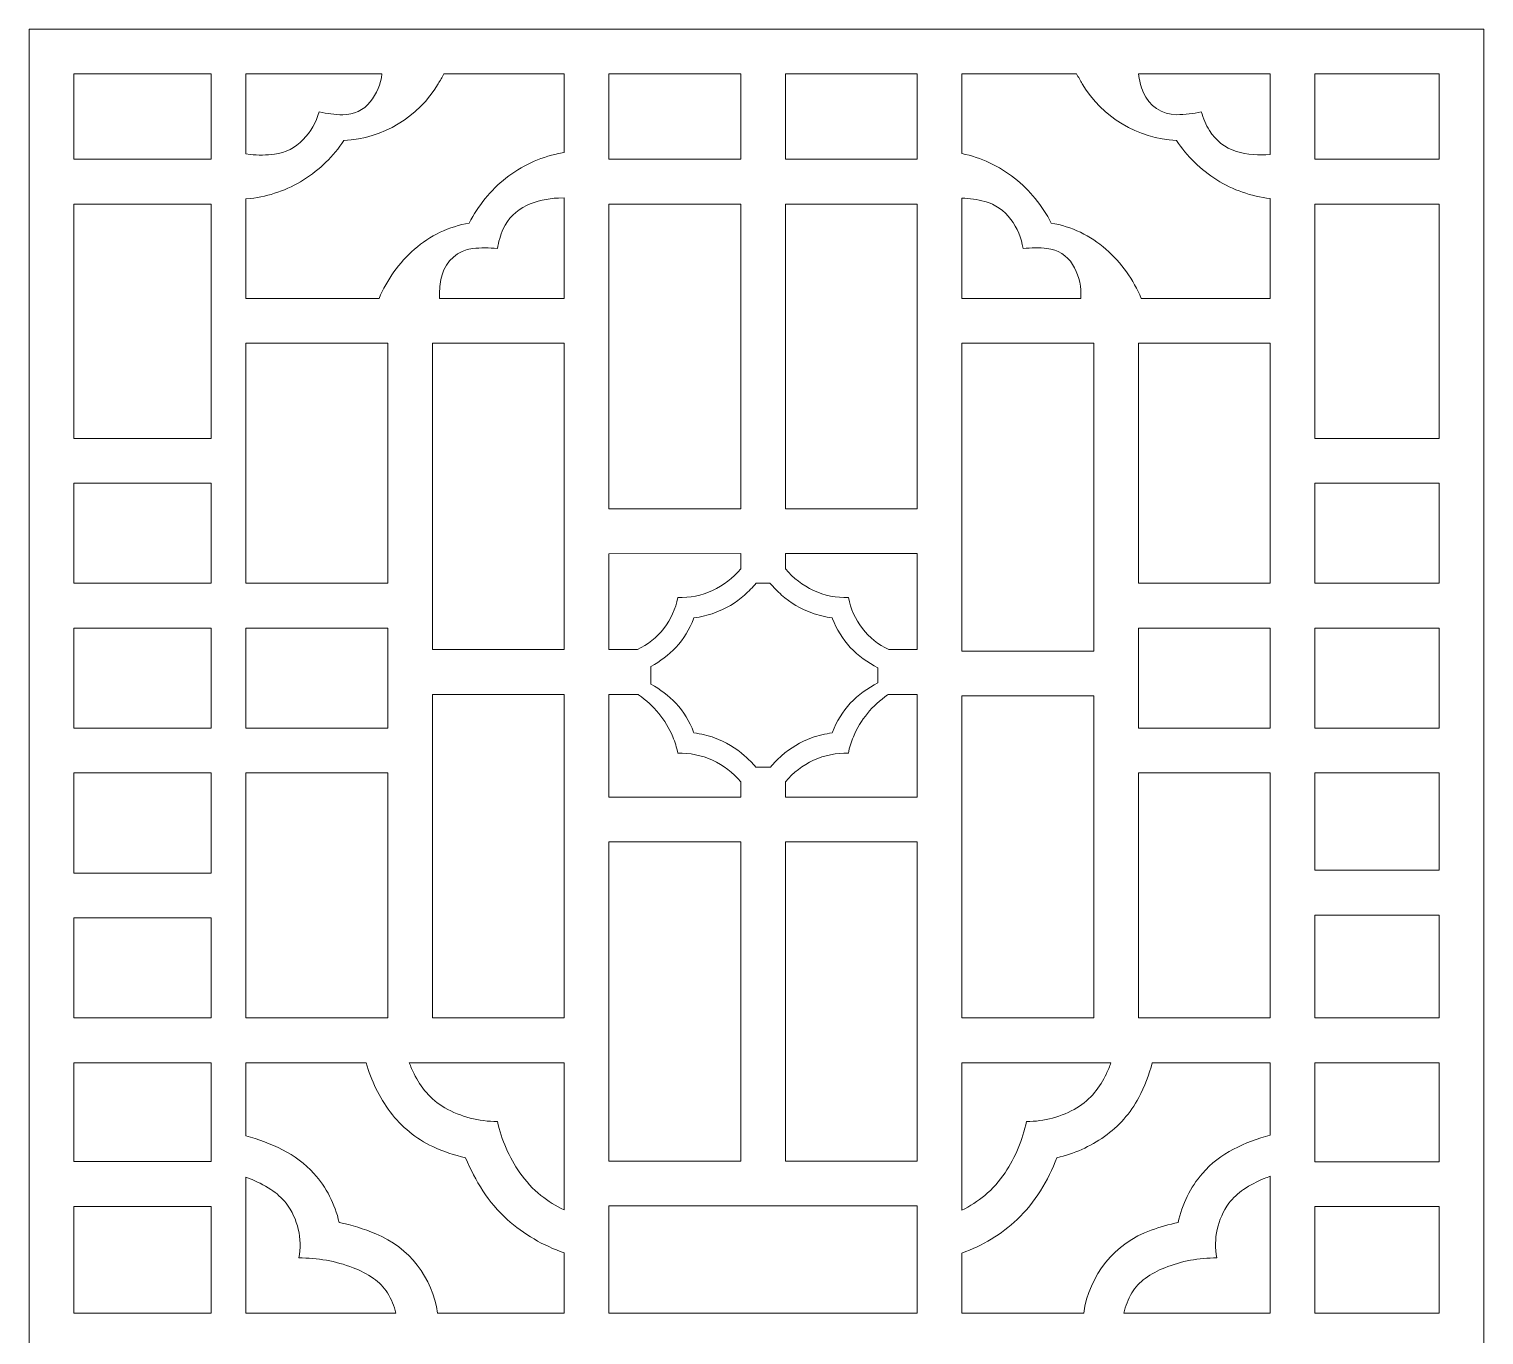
# Model space of a CAD drawing. Header units: centimetres. Extents: x -9.7 to 8.8, y -8.6 to 11.9.
# Drawn here: x -9.67 to -1.11, y 4.18 to 11.87 of the extents above; entities that cross this region are included whole.
import ezdxf

# ---------------------------------------------------------------- set-up
doc = ezdxf.new("R2010")
doc.units = ezdxf.units.CM
doc.header["$MEASUREMENT"] = 0
doc.layers.add('layer 1', color=7, linetype='Continuous')

msp = doc.modelspace()

# ---------------------------------------------------------------- linework, layer by layer
at = {"layer": 'layer 1', "lineweight": 9}
for points, knots in [([(-1.10517, 11.86678), (-1.10517, 11.86678), (-9.67006, 11.86678), (-9.67006, 11.86678), (-9.67006, 11.86678), (-9.67006, 11.86678), (-9.67006, -8.57544), (-9.67006, -8.57544), (-9.67006, -8.57544), (-9.67006, -8.57544), (-1.10517, -8.57544), (-1.10517, -8.57544), (-1.10517, -8.57544), (-1.10517, -8.57544), (-1.10517, 11.86678), (-1.10517, 11.86678)], [0, 0, 0, 0, 0.2, 0.2, 0.2, 0.2, 0.4, 0.4, 0.4, 0.4, 0.6, 0.6, 0.6, 0.6, 1, 1, 1, 1]), ([(-9.40643, 11.1007), (-9.40643, 11.1007), (-9.40643, 11.60313), (-9.40643, 11.60313), (-9.40643, 11.60313), (-9.40643, 11.60313), (-8.59777, 11.60313), (-8.59777, 11.60313), (-8.59777, 11.60313), (-8.59777, 11.60313), (-8.59777, 11.1007), (-8.59777, 11.1007), (-8.59777, 11.1007), (-8.59777, 11.1007), (-9.40643, 11.1007), (-9.40643, 11.1007)], [0, 0, 0, 0, 0.2, 0.2, 0.2, 0.2, 0.4, 0.4, 0.4, 0.4, 0.6, 0.6, 0.6, 0.6, 1, 1, 1, 1]), ([(-6.55345, 11.13399), (-6.55345, 11.13399), (-6.51968, 11.14109), (-6.51968, 11.14109), (-6.51968, 11.14109), (-6.51968, 11.14109), (-6.51968, 11.60315), (-6.51968, 11.60315), (-6.51968, 11.60315), (-6.51968, 11.60315), (-7.22819, 11.60313), (-7.22819, 11.60313), (-7.22819, 11.60313), (-7.23898, 11.58324), (-7.25018, 11.56356), (-7.26177, 11.54412), (-7.26177, 11.54412), (-7.37904, 11.34738), (-7.58735, 11.22248), (-7.81614, 11.21154), (-7.81614, 11.21154), (-7.87804, 11.11812), (-7.95913, 11.0389), (-8.05396, 10.97917), (-8.05396, 10.97917), (-8.14894, 10.91936), (-8.25632, 10.88191), (-8.3679, 10.86967), (-8.3679, 10.86967), (-8.3679, 10.86967), (-8.3939, 10.86681), (-8.3939, 10.86681), (-8.3939, 10.86681), (-8.3939, 10.86681), (-8.3939, 10.28064), (-8.3939, 10.28064), (-8.3939, 10.28064), (-8.3939, 10.28064), (-7.60933, 10.28064), (-7.60933, 10.28064), (-7.60933, 10.28064), (-7.56306, 10.3921), (-7.49181, 10.49152), (-7.40114, 10.57117), (-7.40114, 10.57117), (-7.30991, 10.65131), (-7.19811, 10.70447), (-7.07839, 10.72471), (-7.07839, 10.72471), (-7.02671, 10.82761), (-6.95304, 10.91794), (-6.86265, 10.98929), (-6.86265, 10.98929), (-6.77215, 11.06073), (-6.66628, 11.11026), (-6.55345, 11.13399)], [0, 0, 0, 0, 0.0666667, 0.0666667, 0.0666667, 0.0666667, 0.1333333, 0.1333333, 0.1333333, 0.1333333, 0.2, 0.2, 0.2, 0.2, 0.2666667, 0.2666667, 0.2666667, 0.2666667, 0.3333333, 0.3333333, 0.3333333, 0.3333333, 0.4, 0.4, 0.4, 0.4, 0.4666667, 0.4666667, 0.4666667, 0.4666667, 0.5333333, 0.5333333, 0.5333333, 0.5333333, 0.6, 0.6, 0.6, 0.6, 0.6666667, 0.6666667, 0.6666667, 0.6666667, 0.7333333, 0.7333333, 0.7333333, 0.7333333, 0.8, 0.8, 0.8, 0.8, 0.8666667, 0.8666667, 0.8666667, 0.8666667, 1, 1, 1, 1]), ([(-7.59249, 11.60315), (-7.59995, 11.54308), (-7.62384, 11.48621), (-7.66149, 11.43882), (-7.66149, 11.43882), (-7.70043, 11.3898), (-7.75997, 11.36161), (-7.82256, 11.36251), (-7.82256, 11.36251), (-7.86961, 11.36319), (-7.91644, 11.36908), (-7.96219, 11.38007), (-7.96219, 11.38007), (-7.98001, 11.31853), (-8.01247, 11.26218), (-8.05674, 11.21588), (-8.05674, 11.21588), (-8.10166, 11.1689), (-8.16134, 11.1387), (-8.2258, 11.13031), (-8.2258, 11.13031), (-8.27294, 11.12418), (-8.32067, 11.1238), (-8.3679, 11.12916), (-8.3679, 11.12916), (-8.3679, 11.12916), (-8.3939, 11.1321), (-8.3939, 11.1321), (-8.3939, 11.1321), (-8.3939, 11.1321), (-8.3939, 11.60313), (-8.3939, 11.60313), (-8.3939, 11.60313), (-8.3939, 11.60313), (-7.59249, 11.60313), (-7.59249, 11.60313)], [0, 0, 0, 0, 0.1, 0.1, 0.1, 0.1, 0.2, 0.2, 0.2, 0.2, 0.3, 0.3, 0.3, 0.3, 0.4, 0.4, 0.4, 0.4, 0.5, 0.5, 0.5, 0.5, 0.6, 0.6, 0.6, 0.6, 0.7, 0.7, 0.7, 0.7, 0.8, 0.8, 0.8, 0.8, 1, 1, 1, 1]), ([(-5.48062, 11.60315), (-5.48062, 11.60315), (-6.25603, 11.60313), (-6.25603, 11.60313), (-6.25603, 11.60313), (-6.25603, 11.60313), (-6.25603, 11.1007), (-6.25603, 11.1007), (-6.25603, 11.1007), (-6.25603, 11.1007), (-5.48062, 11.1007), (-5.48062, 11.1007), (-5.48062, 11.1007), (-5.48062, 11.1007), (-5.48062, 11.60313), (-5.48062, 11.60313)], [0, 0, 0, 0, 0.2, 0.2, 0.2, 0.2, 0.4, 0.4, 0.4, 0.4, 0.6, 0.6, 0.6, 0.6, 1, 1, 1, 1]), ([(-5.2173, 11.60315), (-5.2173, 11.60315), (-5.21699, 11.1007), (-5.21699, 11.1007), (-5.21699, 11.1007), (-5.21699, 11.1007), (-4.44158, 11.1007), (-4.44158, 11.1007), (-4.44158, 11.1007), (-4.44158, 11.1007), (-4.44158, 11.60313), (-4.44158, 11.60313), (-4.44158, 11.60313), (-4.44158, 11.60313), (-5.21729, 11.60313), (-5.21729, 11.60313)], [0, 0, 0, 0, 0.2, 0.2, 0.2, 0.2, 0.4, 0.4, 0.4, 0.4, 0.6, 0.6, 0.6, 0.6, 1, 1, 1, 1]), ([(-3.5032, 11.60313), (-3.49242, 11.58326), (-3.48124, 11.56361), (-3.46967, 11.5442), (-3.46967, 11.5442), (-3.35225, 11.34731), (-3.14422, 11.2224), (-2.91524, 11.21154), (-2.91524, 11.21154), (-2.85332, 11.11809), (-2.77229, 11.0389), (-2.67743, 10.97917), (-2.67743, 10.97917), (-2.58241, 10.91934), (-2.47509, 10.8819), (-2.36348, 10.86967), (-2.36348, 10.86967), (-2.36348, 10.86967), (-2.36348, 10.28064), (-2.36348, 10.28064), (-2.36348, 10.28064), (-2.36348, 10.28064), (-3.12206, 10.28064), (-3.12206, 10.28064), (-3.12206, 10.28064), (-3.16834, 10.39214), (-3.23954, 10.4915), (-3.33024, 10.57117), (-3.33024, 10.57117), (-3.4215, 10.65133), (-3.53322, 10.70448), (-3.65299, 10.72471), (-3.65299, 10.72471), (-3.70469, 10.82763), (-3.77832, 10.91792), (-3.86873, 10.98928), (-3.86873, 10.98928), (-3.95927, 11.06074), (-4.06506, 11.11026), (-4.17794, 11.13399), (-4.17794, 11.13399), (-4.17794, 11.13399), (-4.17794, 11.60313), (-4.17794, 11.60313), (-4.17794, 11.60313), (-4.17794, 11.60313), (-3.5032, 11.60313), (-3.5032, 11.60313)], [0, 0, 0, 0, 0.0769231, 0.0769231, 0.0769231, 0.0769231, 0.1538462, 0.1538462, 0.1538462, 0.1538462, 0.2307692, 0.2307692, 0.2307692, 0.2307692, 0.3076923, 0.3076923, 0.3076923, 0.3076923, 0.3846154, 0.3846154, 0.3846154, 0.3846154, 0.4615385, 0.4615385, 0.4615385, 0.4615385, 0.5384615, 0.5384615, 0.5384615, 0.5384615, 0.6153846, 0.6153846, 0.6153846, 0.6153846, 0.6923077, 0.6923077, 0.6923077, 0.6923077, 0.7692308, 0.7692308, 0.7692308, 0.7692308, 0.8461538, 0.8461538, 0.8461538, 0.8461538, 1, 1, 1, 1]), ([(-3.13889, 11.60315), (-3.13889, 11.60315), (-2.36348, 11.60313), (-2.36348, 11.60313), (-2.36348, 11.60313), (-2.36348, 11.60313), (-2.36348, 11.12916), (-2.36348, 11.12916), (-2.36348, 11.12916), (-2.43038, 11.12156), (-2.49815, 11.12768), (-2.56263, 11.14712), (-2.56263, 11.14712), (-2.62861, 11.16701), (-2.68493, 11.21066), (-2.72069, 11.26958), (-2.72069, 11.26958), (-2.74164, 11.30412), (-2.75795, 11.34128), (-2.76919, 11.38007), (-2.76919, 11.38007), (-2.81646, 11.36872), (-2.86489, 11.3629), (-2.91349, 11.36275), (-2.91349, 11.36275), (-3, 11.36244), (-3.07806, 11.41483), (-3.11068, 11.49495), (-3.11068, 11.49495), (-3.12478, 11.52962), (-3.13427, 11.566), (-3.13889, 11.60315)], [0, 0, 0, 0, 0.1111111, 0.1111111, 0.1111111, 0.1111111, 0.2222222, 0.2222222, 0.2222222, 0.2222222, 0.3333333, 0.3333333, 0.3333333, 0.3333333, 0.4444444, 0.4444444, 0.4444444, 0.4444444, 0.5555556, 0.5555556, 0.5555556, 0.5555556, 0.6666667, 0.6666667, 0.6666667, 0.6666667, 0.7777778, 0.7777778, 0.7777778, 0.7777778, 1, 1, 1, 1]), ([(-1.36881, 11.60315), (-1.36881, 11.60315), (-2.09983, 11.60313), (-2.09983, 11.60313), (-2.09983, 11.60313), (-2.09983, 11.60313), (-2.09983, 11.1007), (-2.09983, 11.1007), (-2.09983, 11.1007), (-2.09983, 11.1007), (-1.36881, 11.1007), (-1.36881, 11.1007), (-1.36881, 11.1007), (-1.36881, 11.1007), (-1.36881, 11.60313), (-1.36881, 11.60313)], [0, 0, 0, 0, 0.2, 0.2, 0.2, 0.2, 0.4, 0.4, 0.4, 0.4, 0.6, 0.6, 0.6, 0.6, 1, 1, 1, 1]), ([(-9.40643, 9.45688), (-9.40643, 9.45688), (-9.40643, 10.83706), (-9.40643, 10.83706), (-9.40643, 10.83706), (-9.40643, 10.83706), (-8.59777, 10.83706), (-8.59777, 10.83706), (-8.59777, 10.83706), (-8.59777, 10.83706), (-8.59777, 9.45688), (-8.59777, 9.45688), (-8.59777, 9.45688), (-8.59777, 9.45688), (-9.40643, 9.45688), (-9.40643, 9.45688)], [0, 0, 0, 0, 0.2, 0.2, 0.2, 0.2, 0.4, 0.4, 0.4, 0.4, 0.6, 0.6, 0.6, 0.6, 1, 1, 1, 1]), ([(-6.55344, 10.87215), (-6.61864, 10.87031), (-6.68276, 10.85523), (-6.74194, 10.8278), (-6.74194, 10.8278), (-6.8024, 10.79978), (-6.85078, 10.75102), (-6.87829, 10.69031), (-6.87829, 10.69031), (-6.89497, 10.65352), (-6.90673, 10.6147), (-6.91326, 10.57482), (-6.91326, 10.57482), (-6.96158, 10.58046), (-7.01038, 10.58045), (-7.05869, 10.57477), (-7.05869, 10.57477), (-7.14464, 10.56465), (-7.21581, 10.50348), (-7.23859, 10.41999), (-7.23859, 10.41999), (-7.24846, 10.38388), (-7.25353, 10.34664), (-7.25368, 10.30921), (-7.25368, 10.30921), (-7.25368, 10.30921), (-7.25379, 10.28064), (-7.25379, 10.28064), (-7.25379, 10.28064), (-7.25379, 10.28064), (-6.51968, 10.28064), (-6.51968, 10.28064), (-6.51968, 10.28064), (-6.51968, 10.28064), (-6.51968, 10.8731), (-6.51968, 10.8731), (-6.51968, 10.8731), (-6.51968, 10.8731), (-6.55344, 10.87215), (-6.55344, 10.87215)], [0, 0, 0, 0, 0.0909091, 0.0909091, 0.0909091, 0.0909091, 0.1818182, 0.1818182, 0.1818182, 0.1818182, 0.2727273, 0.2727273, 0.2727273, 0.2727273, 0.3636364, 0.3636364, 0.3636364, 0.3636364, 0.4545455, 0.4545455, 0.4545455, 0.4545455, 0.5454545, 0.5454545, 0.5454545, 0.5454545, 0.6363636, 0.6363636, 0.6363636, 0.6363636, 0.7272727, 0.7272727, 0.7272727, 0.7272727, 0.8181818, 0.8181818, 0.8181818, 0.8181818, 1, 1, 1, 1]), ([(-5.48062, 10.83706), (-5.48062, 10.83706), (-5.48062, 9.04223), (-5.48062, 9.04223), (-5.48062, 9.04223), (-5.48062, 9.04223), (-6.25603, 9.04223), (-6.25603, 9.04223), (-6.25603, 9.04223), (-6.25603, 9.04223), (-6.25603, 10.83706), (-6.25603, 10.83706), (-6.25603, 10.83706), (-6.25603, 10.83706), (-5.48062, 10.83706), (-5.48062, 10.83706)], [0, 0, 0, 0, 0.2, 0.2, 0.2, 0.2, 0.4, 0.4, 0.4, 0.4, 0.6, 0.6, 0.6, 0.6, 1, 1, 1, 1]), ([(-5.21699, 10.83706), (-5.21699, 10.83706), (-4.44158, 10.83706), (-4.44158, 10.83706), (-4.44158, 10.83706), (-4.44158, 10.83706), (-4.44158, 9.04223), (-4.44158, 9.04223), (-4.44158, 9.04223), (-4.44158, 9.04223), (-5.21699, 9.04223), (-5.21699, 9.04223), (-5.21699, 9.04223), (-5.21699, 9.04223), (-5.21699, 10.83706), (-5.21699, 10.83706)], [0, 0, 0, 0, 0.2, 0.2, 0.2, 0.2, 0.4, 0.4, 0.4, 0.4, 0.6, 0.6, 0.6, 0.6, 1, 1, 1, 1]), ([(-4.17794, 10.87215), (-4.17794, 10.87215), (-4.17794, 10.28064), (-4.17794, 10.28064), (-4.17794, 10.28064), (-4.17794, 10.28064), (-3.47758, 10.28064), (-3.47758, 10.28064), (-3.47758, 10.28064), (-3.47758, 10.28064), (-3.4777, 10.30921), (-3.4777, 10.30921), (-3.4777, 10.30921), (-3.47795, 10.36975), (-3.49485, 10.42903), (-3.52659, 10.48059), (-3.52659, 10.48059), (-3.55944, 10.53393), (-3.6151, 10.56902), (-3.67739, 10.57559), (-3.67739, 10.57559), (-3.72419, 10.58054), (-3.77138, 10.58028), (-3.81812, 10.57482), (-3.81812, 10.57482), (-3.82831, 10.63698), (-3.853, 10.69585), (-3.89022, 10.74666), (-3.89022, 10.74666), (-3.92799, 10.79823), (-3.9821, 10.83545), (-4.04376, 10.85226), (-4.04376, 10.85226), (-4.08754, 10.86419), (-4.13258, 10.87087), (-4.17794, 10.87215)], [0, 0, 0, 0, 0.1, 0.1, 0.1, 0.1, 0.2, 0.2, 0.2, 0.2, 0.3, 0.3, 0.3, 0.3, 0.4, 0.4, 0.4, 0.4, 0.5, 0.5, 0.5, 0.5, 0.6, 0.6, 0.6, 0.6, 0.7, 0.7, 0.7, 0.7, 0.8, 0.8, 0.8, 0.8, 1, 1, 1, 1]), ([(-1.36881, 10.83706), (-1.36881, 10.83706), (-2.09983, 10.83706), (-2.09983, 10.83706), (-2.09983, 10.83706), (-2.09983, 10.83706), (-2.09983, 9.4569), (-2.09983, 9.4569), (-2.09983, 9.4569), (-2.09983, 9.4569), (-1.3688, 9.45688), (-1.3688, 9.45688), (-1.3688, 9.45688), (-1.3688, 9.45688), (-1.36881, 10.83706), (-1.36881, 10.83706)], [0, 0, 0, 0, 0.2, 0.2, 0.2, 0.2, 0.4, 0.4, 0.4, 0.4, 0.6, 0.6, 0.6, 0.6, 1, 1, 1, 1]), ([(-7.55872, 10.017), (-7.55872, 10.017), (-7.55872, 8.60394), (-7.55872, 8.60394), (-7.55872, 8.60394), (-7.55872, 8.60394), (-8.3939, 8.60394), (-8.3939, 8.60394), (-8.3939, 8.60394), (-8.3939, 8.60394), (-8.3939, 10.017), (-8.3939, 10.017), (-8.3939, 10.017), (-8.3939, 10.017), (-7.55872, 10.017), (-7.55872, 10.017)], [0, 0, 0, 0, 0.2, 0.2, 0.2, 0.2, 0.4, 0.4, 0.4, 0.4, 0.6, 0.6, 0.6, 0.6, 1, 1, 1, 1]), ([(-7.29508, 8.21387), (-7.29508, 8.21387), (-7.29508, 10.017), (-7.29508, 10.017), (-7.29508, 10.017), (-7.29508, 10.017), (-6.51968, 10.017), (-6.51968, 10.017), (-6.51968, 10.017), (-6.51968, 10.017), (-6.51968, 8.21387), (-6.51968, 8.21387), (-6.51968, 8.21387), (-6.51968, 8.21387), (-7.29508, 8.21387), (-7.29508, 8.21387)], [0, 0, 0, 0, 0.2, 0.2, 0.2, 0.2, 0.4, 0.4, 0.4, 0.4, 0.6, 0.6, 0.6, 0.6, 1, 1, 1, 1]), ([(-3.40253, 10.017), (-3.40253, 10.017), (-3.40253, 8.20454), (-3.40253, 8.20454), (-3.40253, 8.20454), (-3.40253, 8.20454), (-4.17794, 8.20454), (-4.17794, 8.20454), (-4.17794, 8.20454), (-4.17794, 8.20454), (-4.17794, 10.017), (-4.17794, 10.017), (-4.17794, 10.017), (-4.17794, 10.017), (-3.40253, 10.017), (-3.40253, 10.017)], [0, 0, 0, 0, 0.2, 0.2, 0.2, 0.2, 0.4, 0.4, 0.4, 0.4, 0.6, 0.6, 0.6, 0.6, 1, 1, 1, 1]), ([(-3.13889, 8.60394), (-3.13889, 8.60394), (-3.13889, 10.017), (-3.13889, 10.017), (-3.13889, 10.017), (-3.13889, 10.017), (-2.36348, 10.017), (-2.36348, 10.017), (-2.36348, 10.017), (-2.36348, 10.017), (-2.36348, 8.60394), (-2.36348, 8.60394), (-2.36348, 8.60394), (-2.36348, 8.60394), (-3.13889, 8.60394), (-3.13889, 8.60394)], [0, 0, 0, 0, 0.2, 0.2, 0.2, 0.2, 0.4, 0.4, 0.4, 0.4, 0.6, 0.6, 0.6, 0.6, 1, 1, 1, 1]), ([(-9.40643, 8.60394), (-9.40643, 8.60394), (-9.40643, 9.19325), (-9.40643, 9.19325), (-9.40643, 9.19325), (-9.40643, 9.19325), (-8.59777, 9.19325), (-8.59777, 9.19325), (-8.59777, 9.19325), (-8.59777, 9.19325), (-8.59777, 8.60394), (-8.59777, 8.60394), (-8.59777, 8.60394), (-8.59777, 8.60394), (-9.40643, 8.60394), (-9.40643, 8.60394)], [0, 0, 0, 0, 0.2, 0.2, 0.2, 0.2, 0.4, 0.4, 0.4, 0.4, 0.6, 0.6, 0.6, 0.6, 1, 1, 1, 1]), ([(-2.09983, 8.60394), (-2.09983, 8.60394), (-2.09983, 9.19325), (-2.09983, 9.19325), (-2.09983, 9.19325), (-2.09983, 9.19325), (-1.3688, 9.19325), (-1.3688, 9.19325), (-1.3688, 9.19325), (-1.3688, 9.19325), (-1.3688, 8.60394), (-1.3688, 8.60394), (-1.3688, 8.60394), (-1.3688, 8.60394), (-2.09983, 8.60394), (-2.09983, 8.60394)], [0, 0, 0, 0, 0.2, 0.2, 0.2, 0.2, 0.4, 0.4, 0.4, 0.4, 0.6, 0.6, 0.6, 0.6, 1, 1, 1, 1]), ([(-6.25603, 8.21388), (-6.25603, 8.21388), (-6.08822, 8.21387), (-6.08822, 8.21387), (-6.08822, 8.21387), (-6.02741, 8.24274), (-5.97427, 8.28552), (-5.93309, 8.33877), (-5.93309, 8.33877), (-5.89191, 8.39202), (-5.86382, 8.45416), (-5.85107, 8.52026), (-5.85107, 8.52026), (-5.7805, 8.51801), (-5.7104, 8.53222), (-5.64627, 8.56178), (-5.64627, 8.56178), (-5.58221, 8.59132), (-5.52561, 8.63485), (-5.48062, 8.68918), (-5.48062, 8.68918), (-5.48062, 8.68918), (-5.48062, 8.7786), (-5.48062, 8.7786), (-5.48062, 8.7786), (-5.48062, 8.7786), (-6.25603, 8.77858), (-6.25603, 8.77858), (-6.25603, 8.77858), (-6.25603, 8.77858), (-6.25603, 8.21388), (-6.25603, 8.21388)], [0, 0, 0, 0, 0.1111111, 0.1111111, 0.1111111, 0.1111111, 0.2222222, 0.2222222, 0.2222222, 0.2222222, 0.3333333, 0.3333333, 0.3333333, 0.3333333, 0.4444444, 0.4444444, 0.4444444, 0.4444444, 0.5555556, 0.5555556, 0.5555556, 0.5555556, 0.6666667, 0.6666667, 0.6666667, 0.6666667, 0.7777778, 0.7777778, 0.7777778, 0.7777778, 1, 1, 1, 1]), ([(-4.60939, 8.21387), (-4.67019, 8.24272), (-4.72334, 8.28553), (-4.76452, 8.33877), (-4.76452, 8.33877), (-4.80568, 8.392), (-4.83379, 8.45418), (-4.84653, 8.52026), (-4.84653, 8.52026), (-4.91709, 8.518), (-4.98723, 8.53223), (-5.05134, 8.56179), (-5.05134, 8.56179), (-5.11538, 8.59132), (-5.172, 8.63487), (-5.21699, 8.68918), (-5.21699, 8.68918), (-5.21699, 8.68918), (-5.21699, 8.7786), (-5.21699, 8.7786), (-5.21699, 8.7786), (-5.21699, 8.7786), (-4.44158, 8.7786), (-4.44158, 8.7786), (-4.44158, 8.7786), (-4.44158, 8.7786), (-4.44158, 8.21387), (-4.44158, 8.21387), (-4.44158, 8.21387), (-4.44158, 8.21387), (-4.60939, 8.21387), (-4.60939, 8.21387)], [0, 0, 0, 0, 0.1111111, 0.1111111, 0.1111111, 0.1111111, 0.2222222, 0.2222222, 0.2222222, 0.2222222, 0.3333333, 0.3333333, 0.3333333, 0.3333333, 0.4444444, 0.4444444, 0.4444444, 0.4444444, 0.5555556, 0.5555556, 0.5555556, 0.5555556, 0.6666667, 0.6666667, 0.6666667, 0.6666667, 0.7777778, 0.7777778, 0.7777778, 0.7777778, 1, 1, 1, 1]), ([(-4.94158, 7.72348), (-4.98289, 7.7181), (-5.02353, 7.70843), (-5.06284, 7.69461), (-5.06284, 7.69461), (-5.12792, 7.67083), (-5.18794, 7.63505), (-5.2398, 7.58909), (-5.2398, 7.58909), (-5.26333, 7.5685), (-5.28533, 7.54623), (-5.30565, 7.52247), (-5.30565, 7.52247), (-5.30565, 7.52247), (-5.39196, 7.52247), (-5.39196, 7.52247), (-5.39196, 7.52247), (-5.41227, 7.54623), (-5.43427, 7.5685), (-5.45781, 7.58909), (-5.45781, 7.58909), (-5.50967, 7.63505), (-5.56968, 7.67083), (-5.63476, 7.69461), (-5.63476, 7.69461), (-5.67407, 7.70844), (-5.71471, 7.71811), (-5.75603, 7.72348), (-5.75603, 7.72348), (-5.75603, 7.72348), (-5.75796, 7.72861), (-5.75796, 7.72861), (-5.75796, 7.72861), (-5.78141, 7.79125), (-5.81681, 7.84871), (-5.86223, 7.89781), (-5.86223, 7.89781), (-5.90484, 7.94281), (-5.95448, 7.98058), (-6.00921, 8.00965), (-6.00921, 8.00965), (-6.00921, 8.00965), (-6.00921, 8.11468), (-6.00921, 8.11468), (-6.00921, 8.11468), (-5.95447, 8.14374), (-5.90484, 8.1815), (-5.86222, 8.2265), (-5.86222, 8.2265), (-5.81681, 8.27561), (-5.7814, 8.33307), (-5.75796, 8.39571), (-5.75796, 8.39571), (-5.75796, 8.39571), (-5.75603, 8.40084), (-5.75603, 8.40084), (-5.75603, 8.40084), (-5.71471, 8.40621), (-5.67408, 8.41589), (-5.63477, 8.42971), (-5.63477, 8.42971), (-5.56969, 8.45349), (-5.50968, 8.48927), (-5.45781, 8.53522), (-5.45781, 8.53522), (-5.43327, 8.55669), (-5.4104, 8.57999), (-5.38936, 8.6049), (-5.38936, 8.6049), (-5.38936, 8.6049), (-5.30825, 8.6049), (-5.30825, 8.6049), (-5.30825, 8.6049), (-5.28721, 8.57999), (-5.26433, 8.5567), (-5.2398, 8.53522), (-5.2398, 8.53522), (-5.18794, 8.48927), (-5.12792, 8.45348), (-5.06283, 8.42971), (-5.06283, 8.42971), (-5.02353, 8.41589), (-4.98289, 8.4062), (-4.94156, 8.40083), (-4.94156, 8.40083), (-4.94156, 8.40083), (-4.93965, 8.39571), (-4.93965, 8.39571), (-4.93965, 8.39571), (-4.9162, 8.33307), (-4.8808, 8.27562), (-4.83539, 8.22652), (-4.83539, 8.22652), (-4.78873, 8.17723), (-4.73367, 8.13666), (-4.67277, 8.10668), (-4.67277, 8.10668), (-4.67277, 8.10668), (-4.67277, 8.01764), (-4.67277, 8.01764), (-4.67277, 8.01764), (-4.73367, 7.98767), (-4.78873, 7.9471), (-4.83539, 7.89781), (-4.83539, 7.89781), (-4.8808, 7.84871), (-4.9162, 7.79125), (-4.93965, 7.72861), (-4.93965, 7.72861), (-4.93965, 7.72861), (-4.94158, 7.72348), (-4.94158, 7.72348)], [0, 0, 0, 0, 0.0344828, 0.0344828, 0.0344828, 0.0344828, 0.0689655, 0.0689655, 0.0689655, 0.0689655, 0.1034483, 0.1034483, 0.1034483, 0.1034483, 0.137931, 0.137931, 0.137931, 0.137931, 0.1724138, 0.1724138, 0.1724138, 0.1724138, 0.2068966, 0.2068966, 0.2068966, 0.2068966, 0.2413793, 0.2413793, 0.2413793, 0.2413793, 0.2758621, 0.2758621, 0.2758621, 0.2758621, 0.3103448, 0.3103448, 0.3103448, 0.3103448, 0.3448276, 0.3448276, 0.3448276, 0.3448276, 0.3793103, 0.3793103, 0.3793103, 0.3793103, 0.4137931, 0.4137931, 0.4137931, 0.4137931, 0.4482759, 0.4482759, 0.4482759, 0.4482759, 0.4827586, 0.4827586, 0.4827586, 0.4827586, 0.5172414, 0.5172414, 0.5172414, 0.5172414, 0.5517241, 0.5517241, 0.5517241, 0.5517241, 0.5862069, 0.5862069, 0.5862069, 0.5862069, 0.6206897, 0.6206897, 0.6206897, 0.6206897, 0.6551724, 0.6551724, 0.6551724, 0.6551724, 0.6896552, 0.6896552, 0.6896552, 0.6896552, 0.7241379, 0.7241379, 0.7241379, 0.7241379, 0.7586207, 0.7586207, 0.7586207, 0.7586207, 0.7931034, 0.7931034, 0.7931034, 0.7931034, 0.8275862, 0.8275862, 0.8275862, 0.8275862, 0.862069, 0.862069, 0.862069, 0.862069, 0.8965517, 0.8965517, 0.8965517, 0.8965517, 0.9310345, 0.9310345, 0.9310345, 0.9310345, 1, 1, 1, 1]), ([(-9.40643, 8.3403), (-9.40643, 8.3403), (-8.59777, 8.3403), (-8.59777, 8.3403), (-8.59777, 8.3403), (-8.59777, 8.3403), (-8.59777, 7.75099), (-8.59777, 7.75099), (-8.59777, 7.75099), (-8.59777, 7.75099), (-9.40643, 7.75099), (-9.40643, 7.75099), (-9.40643, 7.75099), (-9.40643, 7.75099), (-9.40643, 8.3403), (-9.40643, 8.3403)], [0, 0, 0, 0, 0.2, 0.2, 0.2, 0.2, 0.4, 0.4, 0.4, 0.4, 0.6, 0.6, 0.6, 0.6, 1, 1, 1, 1]), ([(-7.55872, 8.3403), (-7.55872, 8.3403), (-8.3939, 8.3403), (-8.3939, 8.3403), (-8.3939, 8.3403), (-8.3939, 8.3403), (-8.3939, 7.75099), (-8.3939, 7.75099), (-8.3939, 7.75099), (-8.3939, 7.75099), (-7.55872, 7.75099), (-7.55872, 7.75099), (-7.55872, 7.75099), (-7.55872, 7.75099), (-7.55872, 8.3403), (-7.55872, 8.3403)], [0, 0, 0, 0, 0.2, 0.2, 0.2, 0.2, 0.4, 0.4, 0.4, 0.4, 0.6, 0.6, 0.6, 0.6, 1, 1, 1, 1]), ([(-3.13889, 8.3403), (-3.13889, 8.3403), (-2.36348, 8.3403), (-2.36348, 8.3403), (-2.36348, 8.3403), (-2.36348, 8.3403), (-2.36348, 7.751), (-2.36348, 7.751), (-2.36348, 7.751), (-2.36348, 7.751), (-3.13889, 7.751), (-3.13889, 7.751), (-3.13889, 7.751), (-3.13889, 7.751), (-3.13889, 8.3403), (-3.13889, 8.3403)], [0, 0, 0, 0, 0.2, 0.2, 0.2, 0.2, 0.4, 0.4, 0.4, 0.4, 0.6, 0.6, 0.6, 0.6, 1, 1, 1, 1]), ([(-1.3688, 7.75099), (-1.3688, 7.75099), (-2.09983, 7.751), (-2.09983, 7.751), (-2.09983, 7.751), (-2.09983, 7.751), (-2.09983, 8.3403), (-2.09983, 8.3403), (-2.09983, 8.3403), (-2.09983, 8.3403), (-1.3688, 8.3403), (-1.3688, 8.3403), (-1.3688, 8.3403), (-1.3688, 8.3403), (-1.3688, 7.751), (-1.3688, 7.751)], [0, 0, 0, 0, 0.2, 0.2, 0.2, 0.2, 0.4, 0.4, 0.4, 0.4, 0.6, 0.6, 0.6, 0.6, 1, 1, 1, 1]), ([(-7.29508, 7.95023), (-7.29508, 7.95023), (-7.29508, 6.04509), (-7.29508, 6.04509), (-7.29508, 6.04509), (-7.29508, 6.04509), (-6.51968, 6.04509), (-6.51968, 6.04509), (-6.51968, 6.04509), (-6.51968, 6.04509), (-6.51968, 7.95023), (-6.51968, 7.95023), (-6.51968, 7.95023), (-6.51968, 7.95023), (-7.29508, 7.95023), (-7.29508, 7.95023)], [0, 0, 0, 0, 0.2, 0.2, 0.2, 0.2, 0.4, 0.4, 0.4, 0.4, 0.6, 0.6, 0.6, 0.6, 1, 1, 1, 1]), ([(-6.25603, 7.34573), (-6.25603, 7.34573), (-6.25603, 7.95023), (-6.25603, 7.95023), (-6.25603, 7.95023), (-6.25603, 7.95023), (-6.08822, 7.95023), (-6.08822, 7.95023), (-6.08822, 7.95023), (-6.08601, 7.94919), (-6.08389, 7.94798), (-6.08187, 7.94661), (-6.08187, 7.94661), (-5.99226, 7.88586), (-5.9222, 7.80032), (-5.88028, 7.7005), (-5.88028, 7.7005), (-5.86725, 7.66945), (-5.85745, 7.63713), (-5.85107, 7.60406), (-5.85107, 7.60406), (-5.78052, 7.60632), (-5.71038, 7.59209), (-5.64627, 7.56254), (-5.64627, 7.56254), (-5.58223, 7.53301), (-5.5256, 7.48945), (-5.48062, 7.43513), (-5.48062, 7.43513), (-5.48062, 7.43513), (-5.48062, 7.34573), (-5.48062, 7.34573), (-5.48062, 7.34573), (-5.48062, 7.34573), (-6.25603, 7.34573), (-6.25603, 7.34573)], [0, 0, 0, 0, 0.1, 0.1, 0.1, 0.1, 0.2, 0.2, 0.2, 0.2, 0.3, 0.3, 0.3, 0.3, 0.4, 0.4, 0.4, 0.4, 0.5, 0.5, 0.5, 0.5, 0.6, 0.6, 0.6, 0.6, 0.7, 0.7, 0.7, 0.7, 0.8, 0.8, 0.8, 0.8, 1, 1, 1, 1]), ([(-4.60939, 7.95023), (-4.6116, 7.94919), (-4.61372, 7.94798), (-4.61574, 7.94661), (-4.61574, 7.94661), (-4.70537, 7.88583), (-4.7754, 7.80036), (-4.81732, 7.7005), (-4.81732, 7.7005), (-4.83036, 7.66945), (-4.84015, 7.63714), (-4.84653, 7.60406), (-4.84653, 7.60406), (-4.91711, 7.60632), (-4.98721, 7.59211), (-5.05134, 7.56254), (-5.05134, 7.56254), (-5.1154, 7.53299), (-5.17199, 7.48947), (-5.21699, 7.43513), (-5.21699, 7.43513), (-5.21699, 7.43513), (-5.21699, 7.34573), (-5.21699, 7.34573), (-5.21699, 7.34573), (-5.21699, 7.34573), (-4.44158, 7.34573), (-4.44158, 7.34573), (-4.44158, 7.34573), (-4.44158, 7.34573), (-4.44158, 7.95023), (-4.44158, 7.95023), (-4.44158, 7.95023), (-4.44158, 7.95023), (-4.60939, 7.95023), (-4.60939, 7.95023)], [0, 0, 0, 0, 0.1, 0.1, 0.1, 0.1, 0.2, 0.2, 0.2, 0.2, 0.3, 0.3, 0.3, 0.3, 0.4, 0.4, 0.4, 0.4, 0.5, 0.5, 0.5, 0.5, 0.6, 0.6, 0.6, 0.6, 0.7, 0.7, 0.7, 0.7, 0.8, 0.8, 0.8, 0.8, 1, 1, 1, 1]), ([(-4.17794, 6.04509), (-4.17794, 6.04509), (-3.40253, 6.04509), (-3.40253, 6.04509), (-3.40253, 6.04509), (-3.40253, 6.04509), (-3.40253, 7.9409), (-3.40253, 7.9409), (-3.40253, 7.9409), (-3.40253, 7.9409), (-4.17794, 7.9409), (-4.17794, 7.9409), (-4.17794, 7.9409), (-4.17794, 7.9409), (-4.17794, 6.04509), (-4.17794, 6.04509)], [0, 0, 0, 0, 0.2, 0.2, 0.2, 0.2, 0.4, 0.4, 0.4, 0.4, 0.6, 0.6, 0.6, 0.6, 1, 1, 1, 1]), ([(-8.59777, 6.89805), (-8.59777, 6.89805), (-8.59777, 7.48736), (-8.59777, 7.48736), (-8.59777, 7.48736), (-8.59777, 7.48736), (-9.40643, 7.48736), (-9.40643, 7.48736), (-9.40643, 7.48736), (-9.40643, 7.48736), (-9.40643, 6.89805), (-9.40643, 6.89805), (-9.40643, 6.89805), (-9.40643, 6.89805), (-8.59777, 6.89805), (-8.59777, 6.89805)], [0, 0, 0, 0, 0.2, 0.2, 0.2, 0.2, 0.4, 0.4, 0.4, 0.4, 0.6, 0.6, 0.6, 0.6, 1, 1, 1, 1]), ([(-8.3939, 6.04509), (-8.3939, 6.04509), (-8.3939, 7.48736), (-8.3939, 7.48736), (-8.3939, 7.48736), (-8.3939, 7.48736), (-7.55872, 7.48736), (-7.55872, 7.48736), (-7.55872, 7.48736), (-7.55872, 7.48736), (-7.55872, 6.04509), (-7.55872, 6.04509), (-7.55872, 6.04509), (-7.55872, 6.04509), (-8.3939, 6.04509), (-8.3939, 6.04509)], [0, 0, 0, 0, 0.2, 0.2, 0.2, 0.2, 0.4, 0.4, 0.4, 0.4, 0.6, 0.6, 0.6, 0.6, 1, 1, 1, 1]), ([(-2.36348, 6.04509), (-2.36348, 6.04509), (-2.36348, 7.48736), (-2.36348, 7.48736), (-2.36348, 7.48736), (-2.36348, 7.48736), (-3.13889, 7.48736), (-3.13889, 7.48736), (-3.13889, 7.48736), (-3.13889, 7.48736), (-3.13889, 6.04509), (-3.13889, 6.04509), (-3.13889, 6.04509), (-3.13889, 6.04509), (-2.36348, 6.04509), (-2.36348, 6.04509)], [0, 0, 0, 0, 0.2, 0.2, 0.2, 0.2, 0.4, 0.4, 0.4, 0.4, 0.6, 0.6, 0.6, 0.6, 1, 1, 1, 1]), ([(-2.09983, 6.91488), (-2.09983, 6.91488), (-2.09983, 7.48736), (-2.09983, 7.48736), (-2.09983, 7.48736), (-2.09983, 7.48736), (-1.36881, 7.48736), (-1.36881, 7.48736), (-1.36881, 7.48736), (-1.36881, 7.48736), (-1.36881, 6.91488), (-1.36881, 6.91488), (-1.36881, 6.91488), (-1.36881, 6.91488), (-2.09983, 6.91488), (-2.09983, 6.91488)], [0, 0, 0, 0, 0.2, 0.2, 0.2, 0.2, 0.4, 0.4, 0.4, 0.4, 0.6, 0.6, 0.6, 0.6, 1, 1, 1, 1]), ([(-6.25603, 5.20292), (-6.25603, 5.20292), (-6.25603, 7.08208), (-6.25603, 7.08208), (-6.25603, 7.08208), (-6.25603, 7.08208), (-5.48062, 7.08208), (-5.48062, 7.08208), (-5.48062, 7.08208), (-5.48062, 7.08208), (-5.48062, 5.20292), (-5.48062, 5.20292), (-5.48062, 5.20292), (-5.48062, 5.20292), (-6.25603, 5.20292), (-6.25603, 5.20292)], [0, 0, 0, 0, 0.2, 0.2, 0.2, 0.2, 0.4, 0.4, 0.4, 0.4, 0.6, 0.6, 0.6, 0.6, 1, 1, 1, 1]), ([(-4.44158, 7.08208), (-4.44158, 7.08208), (-4.44158, 5.20292), (-4.44158, 5.20292), (-4.44158, 5.20292), (-4.44158, 5.20292), (-5.21699, 5.20292), (-5.21699, 5.20292), (-5.21699, 5.20292), (-5.21699, 5.20292), (-5.21699, 7.08208), (-5.21699, 7.08208), (-5.21699, 7.08208), (-5.21699, 7.08208), (-4.44158, 7.08208), (-4.44158, 7.08208)], [0, 0, 0, 0, 0.2, 0.2, 0.2, 0.2, 0.4, 0.4, 0.4, 0.4, 0.6, 0.6, 0.6, 0.6, 1, 1, 1, 1]), ([(-8.59777, 6.04509), (-8.59777, 6.04509), (-8.59777, 6.63441), (-8.59777, 6.63441), (-8.59777, 6.63441), (-8.59777, 6.63441), (-9.40643, 6.63441), (-9.40643, 6.63441), (-9.40643, 6.63441), (-9.40643, 6.63441), (-9.40643, 6.04509), (-9.40643, 6.04509), (-9.40643, 6.04509), (-9.40643, 6.04509), (-8.59777, 6.04509), (-8.59777, 6.04509)], [0, 0, 0, 0, 0.2, 0.2, 0.2, 0.2, 0.4, 0.4, 0.4, 0.4, 0.6, 0.6, 0.6, 0.6, 1, 1, 1, 1]), ([(-2.09983, 6.04509), (-2.09983, 6.04509), (-1.3688, 6.04509), (-1.3688, 6.04509), (-1.3688, 6.04509), (-1.3688, 6.04509), (-1.3688, 6.65125), (-1.3688, 6.65125), (-1.3688, 6.65125), (-1.3688, 6.65125), (-2.09983, 6.65125), (-2.09983, 6.65125), (-2.09983, 6.65125), (-2.09983, 6.65125), (-2.09983, 6.04509), (-2.09983, 6.04509)], [0, 0, 0, 0, 0.2, 0.2, 0.2, 0.2, 0.4, 0.4, 0.4, 0.4, 0.6, 0.6, 0.6, 0.6, 1, 1, 1, 1]), ([(-9.40643, 5.78145), (-9.40643, 5.78145), (-8.59777, 5.78145), (-8.59777, 5.78145), (-8.59777, 5.78145), (-8.59777, 5.78145), (-8.59777, 5.19934), (-8.59777, 5.19934), (-8.59777, 5.19934), (-8.59777, 5.19934), (-9.40643, 5.19934), (-9.40643, 5.19934), (-9.40643, 5.19934), (-9.40643, 5.19934), (-9.40643, 5.78145), (-9.40643, 5.78145)], [0, 0, 0, 0, 0.2, 0.2, 0.2, 0.2, 0.4, 0.4, 0.4, 0.4, 0.6, 0.6, 0.6, 0.6, 1, 1, 1, 1]), ([(-7.2648, 4.30687), (-7.29462, 4.51628), (-7.43282, 4.69417), (-7.62845, 4.77462), (-7.62845, 4.77462), (-7.69857, 4.80348), (-7.77116, 4.82589), (-7.84534, 4.8416), (-7.84534, 4.8416), (-7.86862, 4.94918), (-7.91978, 5.04868), (-7.99375, 5.13018), (-7.99375, 5.13018), (-8.04648, 5.18712), (-8.10894, 5.23416), (-8.17823, 5.2691), (-8.17823, 5.2691), (-8.24716, 5.30384), (-8.3194, 5.33151), (-8.3939, 5.3517), (-8.3939, 5.3517), (-8.3939, 5.3517), (-8.3939, 5.78145), (-8.3939, 5.78145), (-8.3939, 5.78145), (-8.3939, 5.78145), (-7.6858, 5.78145), (-7.6858, 5.78145), (-7.6858, 5.78145), (-7.65674, 5.67697), (-7.60856, 5.57882), (-7.54367, 5.49193), (-7.54367, 5.49193), (-7.47835, 5.40447), (-7.3925, 5.33451), (-7.29364, 5.2882), (-7.29364, 5.2882), (-7.23176, 5.25921), (-7.16685, 5.23722), (-7.10009, 5.22263), (-7.10009, 5.22263), (-7.07265, 5.15422), (-7.03852, 5.08869), (-6.99819, 5.02699), (-6.99819, 5.02699), (-6.95781, 4.9652), (-6.90988, 4.9087), (-6.8555, 4.85878), (-6.8555, 4.85878), (-6.75765, 4.77174), (-6.64354, 4.70504), (-6.51968, 4.66251), (-6.51968, 4.66251), (-6.51968, 4.66251), (-6.51968, 4.30686), (-6.51968, 4.30686), (-6.51968, 4.30686), (-6.51968, 4.30686), (-7.2648, 4.30687), (-7.2648, 4.30687)], [0, 0, 0, 0, 0.0625, 0.0625, 0.0625, 0.0625, 0.125, 0.125, 0.125, 0.125, 0.1875, 0.1875, 0.1875, 0.1875, 0.25, 0.25, 0.25, 0.25, 0.3125, 0.3125, 0.3125, 0.3125, 0.375, 0.375, 0.375, 0.375, 0.4375, 0.4375, 0.4375, 0.4375, 0.5, 0.5, 0.5, 0.5, 0.5625, 0.5625, 0.5625, 0.5625, 0.625, 0.625, 0.625, 0.625, 0.6875, 0.6875, 0.6875, 0.6875, 0.75, 0.75, 0.75, 0.75, 0.8125, 0.8125, 0.8125, 0.8125, 0.875, 0.875, 0.875, 0.875, 1, 1, 1, 1]), ([(-7.43179, 5.78145), (-7.43179, 5.78145), (-6.51968, 5.78145), (-6.51968, 5.78145), (-6.51968, 5.78145), (-6.51968, 5.78145), (-6.51968, 4.91485), (-6.51968, 4.91485), (-6.51968, 4.91485), (-6.56828, 4.93812), (-6.61416, 4.96671), (-6.65646, 5.00009), (-6.65646, 5.00009), (-6.70406, 5.03861), (-6.74598, 5.08368), (-6.78093, 5.13396), (-6.78093, 5.13396), (-6.84428, 5.22489), (-6.88914, 5.32744), (-6.91295, 5.43567), (-6.91295, 5.43567), (-7.02159, 5.43521), (-7.1285, 5.46321), (-7.22299, 5.51684), (-7.22299, 5.51684), (-7.26386, 5.54016), (-7.30049, 5.57026), (-7.3313, 5.60583), (-7.3313, 5.60583), (-7.35998, 5.63956), (-7.38433, 5.67676), (-7.40375, 5.71655), (-7.40375, 5.71655), (-7.41417, 5.73771), (-7.42353, 5.75937), (-7.43179, 5.78145)], [0, 0, 0, 0, 0.1, 0.1, 0.1, 0.1, 0.2, 0.2, 0.2, 0.2, 0.3, 0.3, 0.3, 0.3, 0.4, 0.4, 0.4, 0.4, 0.5, 0.5, 0.5, 0.5, 0.6, 0.6, 0.6, 0.6, 0.7, 0.7, 0.7, 0.7, 0.8, 0.8, 0.8, 0.8, 1, 1, 1, 1]), ([(-2.36348, 5.35602), (-2.43831, 5.33598), (-2.51077, 5.30796), (-2.5796, 5.27242), (-2.5796, 5.27242), (-2.64883, 5.23668), (-2.71084, 5.18847), (-2.76254, 5.13018), (-2.76254, 5.13018), (-2.83369, 5.04761), (-2.88262, 4.94833), (-2.90474, 4.8416), (-2.90474, 4.8416), (-2.95899, 4.82961), (-3.01241, 4.81422), (-3.06473, 4.79551), (-3.06473, 4.79551), (-3.27772, 4.71928), (-3.43049, 4.53104), (-3.46097, 4.30687), (-3.46097, 4.30687), (-3.46097, 4.30687), (-4.17794, 4.30687), (-4.17794, 4.30687), (-4.17794, 4.30687), (-4.17794, 4.30687), (-4.17794, 4.66144), (-4.17794, 4.66144), (-4.17794, 4.66144), (-4.05725, 4.70423), (-3.94671, 4.77138), (-3.85313, 4.85878), (-3.85313, 4.85878), (-3.80052, 4.90918), (-3.75442, 4.96595), (-3.71587, 5.02777), (-3.71587, 5.02777), (-3.67739, 5.08949), (-3.64488, 5.15473), (-3.61878, 5.22263), (-3.61878, 5.22263), (-3.51845, 5.24551), (-3.42357, 5.28773), (-3.33942, 5.34697), (-3.33942, 5.34697), (-3.25488, 5.40647), (-3.18571, 5.48518), (-3.13758, 5.57668), (-3.13758, 5.57668), (-3.10336, 5.64174), (-3.07653, 5.71042), (-3.05759, 5.78145), (-3.05759, 5.78145), (-3.05759, 5.78145), (-2.36348, 5.78145), (-2.36348, 5.78145), (-2.36348, 5.78145), (-2.36348, 5.78145), (-2.36348, 5.35602), (-2.36348, 5.35602)], [0, 0, 0, 0, 0.0625, 0.0625, 0.0625, 0.0625, 0.125, 0.125, 0.125, 0.125, 0.1875, 0.1875, 0.1875, 0.1875, 0.25, 0.25, 0.25, 0.25, 0.3125, 0.3125, 0.3125, 0.3125, 0.375, 0.375, 0.375, 0.375, 0.4375, 0.4375, 0.4375, 0.4375, 0.5, 0.5, 0.5, 0.5, 0.5625, 0.5625, 0.5625, 0.5625, 0.625, 0.625, 0.625, 0.625, 0.6875, 0.6875, 0.6875, 0.6875, 0.75, 0.75, 0.75, 0.75, 0.8125, 0.8125, 0.8125, 0.8125, 0.875, 0.875, 0.875, 0.875, 1, 1, 1, 1]), ([(-3.30096, 5.78145), (-3.30887, 5.7594), (-3.31784, 5.73774), (-3.32783, 5.71656), (-3.32783, 5.71656), (-3.34632, 5.67694), (-3.36963, 5.63974), (-3.39725, 5.60584), (-3.39725, 5.60584), (-3.42648, 5.57044), (-3.4616, 5.54033), (-3.50104, 5.51683), (-3.50104, 5.51683), (-3.59082, 5.46327), (-3.69356, 5.43521), (-3.79809, 5.43567), (-3.79809, 5.43567), (-3.82053, 5.32793), (-3.86349, 5.22548), (-3.92458, 5.13394), (-3.92458, 5.13394), (-3.9578, 5.08392), (-3.99795, 5.03886), (-4.04382, 5.00012), (-4.04382, 5.00012), (-4.08503, 4.96612), (-4.13004, 4.937), (-4.17794, 4.91335), (-4.17794, 4.91335), (-4.17794, 4.91335), (-4.17794, 5.78145), (-4.17794, 5.78145), (-4.17794, 5.78145), (-4.17794, 5.78145), (-3.30096, 5.78145), (-3.30096, 5.78145)], [0, 0, 0, 0, 0.1, 0.1, 0.1, 0.1, 0.2, 0.2, 0.2, 0.2, 0.3, 0.3, 0.3, 0.3, 0.4, 0.4, 0.4, 0.4, 0.5, 0.5, 0.5, 0.5, 0.6, 0.6, 0.6, 0.6, 0.7, 0.7, 0.7, 0.7, 0.8, 0.8, 0.8, 0.8, 1, 1, 1, 1]), ([(-2.09983, 5.78145), (-2.09983, 5.78145), (-2.09983, 5.19889), (-2.09983, 5.19889), (-2.09983, 5.19889), (-2.09983, 5.19889), (-1.3688, 5.19889), (-1.3688, 5.19889), (-1.3688, 5.19889), (-1.3688, 5.19889), (-1.3688, 5.78145), (-1.3688, 5.78145), (-1.3688, 5.78145), (-1.3688, 5.78145), (-2.09983, 5.78145), (-2.09983, 5.78145)], [0, 0, 0, 0, 0.2, 0.2, 0.2, 0.2, 0.4, 0.4, 0.4, 0.4, 0.6, 0.6, 0.6, 0.6, 1, 1, 1, 1]), ([(-7.51105, 4.30686), (-7.52057, 4.34927), (-7.53722, 4.38974), (-7.56028, 4.42658), (-7.56028, 4.42658), (-7.58187, 4.46038), (-7.61001, 4.48951), (-7.64305, 4.51224), (-7.64305, 4.51224), (-7.68016, 4.53796), (-7.7203, 4.55899), (-7.76257, 4.57486), (-7.76257, 4.57486), (-7.8647, 4.61409), (-7.97329, 4.63361), (-8.08268, 4.63237), (-8.08268, 4.63237), (-8.06006, 4.74538), (-8.0871, 4.86259), (-8.15703, 4.95421), (-8.15703, 4.95421), (-8.18249, 4.98623), (-8.21297, 5.01389), (-8.24733, 5.03611), (-8.24733, 5.03611), (-8.28715, 5.06214), (-8.32975, 5.08362), (-8.37436, 5.10015), (-8.37436, 5.10015), (-8.38084, 5.10262), (-8.38735, 5.10501), (-8.3939, 5.10732), (-8.3939, 5.10732), (-8.3939, 5.10732), (-8.3939, 4.30687), (-8.3939, 4.30687), (-8.3939, 4.30687), (-8.3939, 4.30687), (-7.51105, 4.30686), (-7.51105, 4.30686)], [0, 0, 0, 0, 0.0909091, 0.0909091, 0.0909091, 0.0909091, 0.1818182, 0.1818182, 0.1818182, 0.1818182, 0.2727273, 0.2727273, 0.2727273, 0.2727273, 0.3636364, 0.3636364, 0.3636364, 0.3636364, 0.4545455, 0.4545455, 0.4545455, 0.4545455, 0.5454545, 0.5454545, 0.5454545, 0.5454545, 0.6363636, 0.6363636, 0.6363636, 0.6363636, 0.7272727, 0.7272727, 0.7272727, 0.7272727, 0.8181818, 0.8181818, 0.8181818, 0.8181818, 1, 1, 1, 1]), ([(-3.22503, 4.30686), (-3.21595, 4.34907), (-3.20001, 4.38952), (-3.17786, 4.42658), (-3.17786, 4.42658), (-3.15735, 4.46009), (-3.13038, 4.48922), (-3.09855, 4.51225), (-3.09855, 4.51225), (-3.06315, 4.53786), (-3.02465, 4.55891), (-2.984, 4.57489), (-2.984, 4.57489), (-2.88654, 4.61396), (-2.78232, 4.63349), (-2.67733, 4.63237), (-2.67733, 4.63237), (-2.69964, 4.74485), (-2.67376, 4.86163), (-2.60609, 4.95421), (-2.60609, 4.95421), (-2.58188, 4.98601), (-2.55266, 5.01367), (-2.51959, 5.03611), (-2.51959, 5.03611), (-2.4816, 5.06203), (-2.44077, 5.08351), (-2.3979, 5.10014), (-2.3979, 5.10014), (-2.38652, 5.10465), (-2.37505, 5.10891), (-2.36348, 5.11293), (-2.36348, 5.11293), (-2.36348, 5.11293), (-2.36348, 4.30687), (-2.36348, 4.30687), (-2.36348, 4.30687), (-2.36348, 4.30687), (-3.22503, 4.30687), (-3.22503, 4.30687)], [0, 0, 0, 0, 0.0909091, 0.0909091, 0.0909091, 0.0909091, 0.1818182, 0.1818182, 0.1818182, 0.1818182, 0.2727273, 0.2727273, 0.2727273, 0.2727273, 0.3636364, 0.3636364, 0.3636364, 0.3636364, 0.4545455, 0.4545455, 0.4545455, 0.4545455, 0.5454545, 0.5454545, 0.5454545, 0.5454545, 0.6363636, 0.6363636, 0.6363636, 0.6363636, 0.7272727, 0.7272727, 0.7272727, 0.7272727, 0.8181818, 0.8181818, 0.8181818, 0.8181818, 1, 1, 1, 1]), ([(-9.40643, 4.9357), (-9.40643, 4.9357), (-8.59777, 4.9357), (-8.59777, 4.9357), (-8.59777, 4.9357), (-8.59777, 4.9357), (-8.59777, 4.30686), (-8.59777, 4.30686), (-8.59777, 4.30686), (-8.59777, 4.30686), (-9.40643, 4.30686), (-9.40643, 4.30686), (-9.40643, 4.30686), (-9.40643, 4.30686), (-9.40643, 4.9357), (-9.40643, 4.9357)], [0, 0, 0, 0, 0.2, 0.2, 0.2, 0.2, 0.4, 0.4, 0.4, 0.4, 0.6, 0.6, 0.6, 0.6, 1, 1, 1, 1]), ([(-5.21699, 4.93929), (-5.21699, 4.93929), (-4.44158, 4.93929), (-4.44158, 4.93929), (-4.44158, 4.93929), (-4.44158, 4.93929), (-4.44158, 4.30687), (-4.44158, 4.30687), (-4.44158, 4.30687), (-4.44158, 4.30687), (-6.25603, 4.30687), (-6.25603, 4.30687), (-6.25603, 4.30687), (-6.25603, 4.30687), (-6.25603, 4.93929), (-6.25603, 4.93929), (-6.25603, 4.93929), (-6.25603, 4.93929), (-5.21699, 4.93929), (-5.21699, 4.93929)], [0, 0, 0, 0, 0.1666667, 0.1666667, 0.1666667, 0.1666667, 0.3333333, 0.3333333, 0.3333333, 0.3333333, 0.5, 0.5, 0.5, 0.5, 0.6666667, 0.6666667, 0.6666667, 0.6666667, 1, 1, 1, 1]), ([(-2.09983, 4.30686), (-2.09983, 4.30686), (-1.36881, 4.30687), (-1.36881, 4.30687), (-1.36881, 4.30687), (-1.36881, 4.30687), (-1.3688, 4.93526), (-1.3688, 4.93526), (-1.3688, 4.93526), (-1.3688, 4.93526), (-2.09983, 4.93526), (-2.09983, 4.93526), (-2.09983, 4.93526), (-2.09983, 4.93526), (-2.09983, 4.30686), (-2.09983, 4.30686)], [0, 0, 0, 0, 0.2, 0.2, 0.2, 0.2, 0.4, 0.4, 0.4, 0.4, 0.6, 0.6, 0.6, 0.6, 1, 1, 1, 1])]:
    msp.add_open_spline(points, degree=3, knots=knots, dxfattribs=at)

doc.saveas('drawing.dxf')
